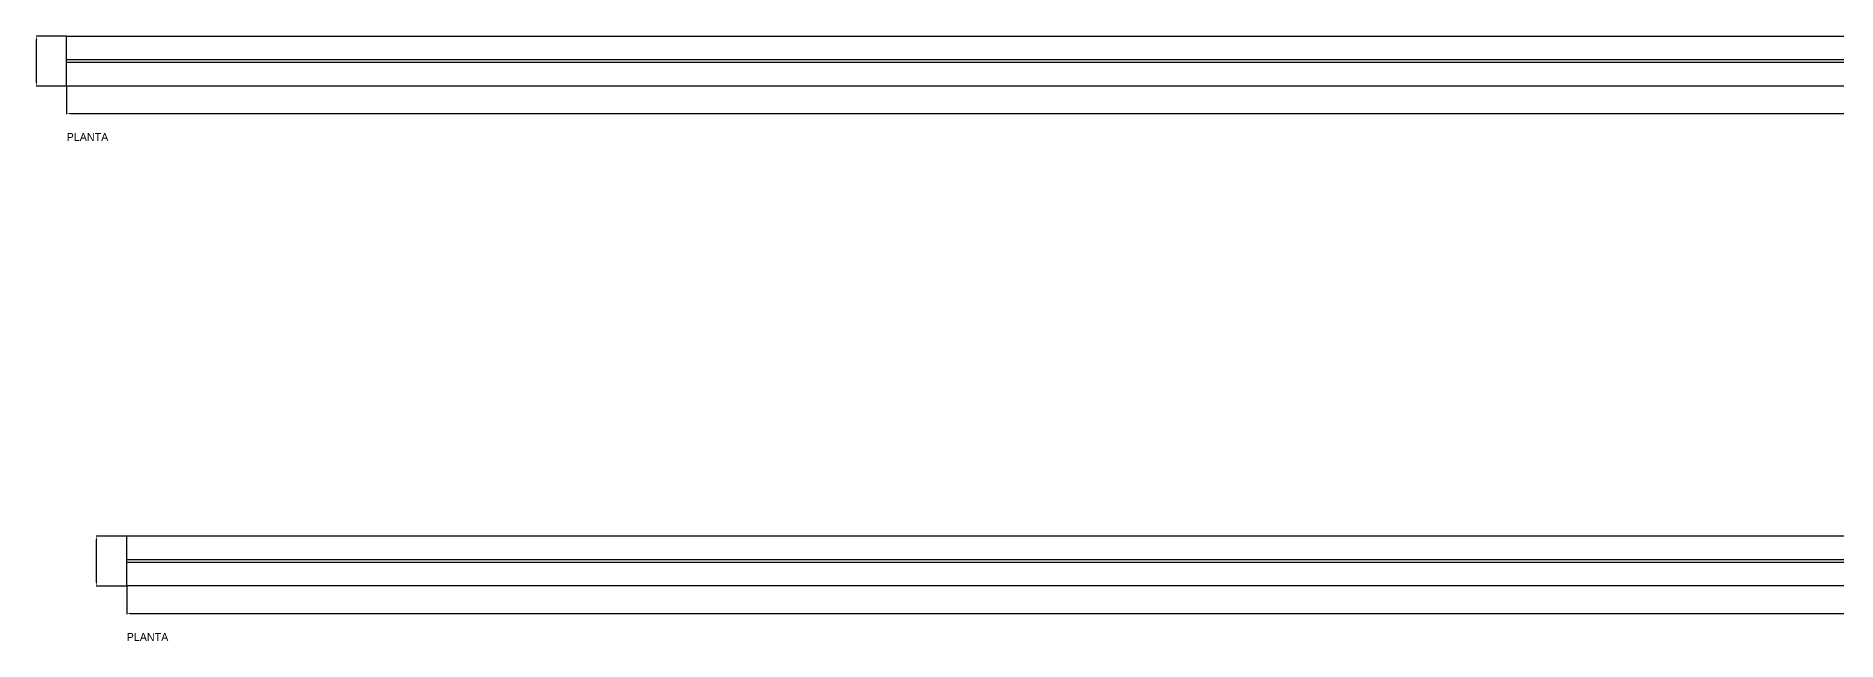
# Model space of a CAD drawing. Header units: millimetres. Extents: x -61 to 13940, y -87340 to 371.
# Drawn here: x 6739 to 10339, y -24577 to -23367 of the extents above; entities that cross this region are included whole.
import ezdxf

# ---------------------------------------------------------------- set-up
doc = ezdxf.new("R2010")
doc.units = ezdxf.units.MM
for name, color, linetype in [('R18_COTAS_P', 1, 'Continuous'), ('R18_PIEZAS_P', 3, 'Continuous'), ('R18_TEXTOS', 7, 'Continuous')]:
    doc.layers.add(name, color=color, linetype=linetype)
doc.dimstyles.get("Standard").update_dxf_attribs({"dimtxt": 2.5, "dimasz": 2.5, "dimexe": 1.25, "dimexo": 0.625, "dimtad": 1, "dimcen": 2.5, "dimazin": 3, "dimtfac": 1, "dimtmove": 0, "dimatfit": 3, "dimarcsym": 0})

# ---------------------------------------------------------------- blocks, each defined once
blk = doc.blocks.new('*D111')
at = {"layer": 'Defpoints', "color": 0, "transparency": 16777216}
for p in [(6800, -23467), (13000, -23467), (13000, -23522)]:
    blk.add_point(p, dxfattribs=at)
at = {"layer": 'R18_COTAS_P', "color": 0, "lineweight": -2, "transparency": 16777216}
for p, q in [((6800, -23467.6), (6800, -23523.2)), ((13000, -23467.6), (13000, -23523.2)), ((6807, -23522), (12993, -23522))]:
    blk.add_line(p, q, dxfattribs=at)
at = {"layer": 'R18_COTAS_P', "color": 0, "transparency": 16777216}
for points in [[(6807, -23520.8), (6807, -23523.1), (6800, -23522)], [(12993, -23520.8), (12993, -23523.1), (13000, -23522)]]:
    blk.add_solid(points, dxfattribs=at)
blk = doc.blocks.new('*D112')
at = {"layer": 'Defpoints', "color": 0, "transparency": 16777216}
for p in [(6740, -23367), (6800, -23367), (6800, -23467)]:
    blk.add_point(p, dxfattribs=at)
at = {"layer": 'R18_COTAS_P', "color": 0, "lineweight": -2, "transparency": 16777216}
for p, q in [((6799.4, -23367), (6738.8, -23367)), ((6740, -23460), (6740, -23374)), ((6799.4, -23467), (6738.8, -23467))]:
    blk.add_line(p, q, dxfattribs=at)
at = {"layer": 'R18_COTAS_P', "color": 0, "transparency": 16777216}
for points in [[(6738.8, -23374), (6741.2, -23374), (6740, -23367)], [(6738.8, -23460), (6741.2, -23460), (6740, -23467)]]:
    blk.add_solid(points, dxfattribs=at)
blk = doc.blocks.new('*D117')
at = {"layer": 'Defpoints', "color": 0, "transparency": 16777216}
for p in [(6920, -24467), (13240, -24467), (13240, -24522)]:
    blk.add_point(p, dxfattribs=at)
at = {"layer": 'R18_COTAS_P', "color": 0, "lineweight": -2, "transparency": 16777216}
for p, q in [((6920, -24467.6), (6920, -24523.2)), ((13240, -24467.6), (13240, -24523.2)), ((6927, -24522), (13233, -24522))]:
    blk.add_line(p, q, dxfattribs=at)
at = {"layer": 'R18_COTAS_P', "color": 0, "transparency": 16777216}
for points in [[(6927, -24520.8), (6927, -24523.1), (6920, -24522)], [(13233, -24520.8), (13233, -24523.1), (13240, -24522)]]:
    blk.add_solid(points, dxfattribs=at)
blk = doc.blocks.new('*D118')
at = {"layer": 'Defpoints', "color": 0, "transparency": 16777216}
for p in [(6860, -24367), (6920, -24367), (6920, -24467)]:
    blk.add_point(p, dxfattribs=at)
at = {"layer": 'R18_COTAS_P', "color": 0, "lineweight": -2, "transparency": 16777216}
for p, q in [((6919.4, -24367), (6858.8, -24367)), ((6860, -24460), (6860, -24374)), ((6919.4, -24467), (6858.8, -24467))]:
    blk.add_line(p, q, dxfattribs=at)
at = {"layer": 'R18_COTAS_P', "color": 0, "transparency": 16777216}
for points in [[(6858.8, -24374), (6861.2, -24374), (6860, -24367)], [(6858.8, -24460), (6861.2, -24460), (6860, -24467)]]:
    blk.add_solid(points, dxfattribs=at)

msp = doc.modelspace()

# ---------------------------------------------------------------- linework, layer by layer
at = {"layer": 'R18_PIEZAS_P'}
for p, q in [((6800, -23466.975), (6800, -23366.975)), ((6800, -23366.975), (13000, -23366.975)), ((6800, -23419.775), (6800, -23414.175)), ((6800, -23414.175), (13000, -23414.175)), ((13000, -23419.775), (6800, -23419.775)), ((13000, -23466.975), (6800, -23466.975)), ((6920, -24466.975), (6920, -24366.975)), ((6920, -24366.975), (13240, -24366.975)), ((6920, -24419.775), (6920, -24414.175)), ((6920, -24414.175), (13240, -24414.175)), ((13240, -24419.775), (6920, -24419.775)), ((13240, -24466.975), (6920, -24466.975))]:
    msp.add_line(p, q, dxfattribs=at)

# ---------------------------------------------------------------- texts
at = {"layer": 'R18_TEXTOS'}
for p in [(6800, -23576.975), (6920, -24576.975)]:
    msp.add_text('PLANTA', height=16, dxfattribs=at).set_placement(p)

# ---------------------------------------------------------------- dimensions: what is measured, and where the dimension line sits
at = {"layer": 'R18_COTAS_P'}
for base, p1, p2, picture, middle in [((6740, -23366.975), (6800, -23466.975), (6800, -23366.975), '*D112', (6740, -23416.975)), ((6860, -24366.975), (6920, -24466.975), (6920, -24366.975), '*D118', (6860, -24416.975))]:
    dim = msp.add_linear_dim(base=base, p1=p1, p2=p2, angle=90, dimstyle='Standard', override={"dimtxt": 16, "dimasz": 7, "dimtad": 1, "dimdec": 2}, dxfattribs=at)
    dim.commit()
    dim.dimension.update_dxf_attribs({"geometry": picture, "text_midpoint": middle})
for base, p1, p2, picture, middle in [((13000, -23521.975), (6800, -23466.975), (13000, -23466.975), '*D111', (9900, -23521.975)), ((13240, -24521.975), (6920, -24466.975), (13240, -24466.975), '*D117', (10080, -24521.975))]:
    dim = msp.add_linear_dim(base=base, p1=p1, p2=p2, dimstyle='Standard', override={"dimtxt": 16, "dimasz": 7, "dimtad": 1, "dimdec": 2}, dxfattribs=at)
    dim.commit()
    dim.dimension.update_dxf_attribs({"geometry": picture, "text_midpoint": middle})

doc.saveas('drawing.dxf')
